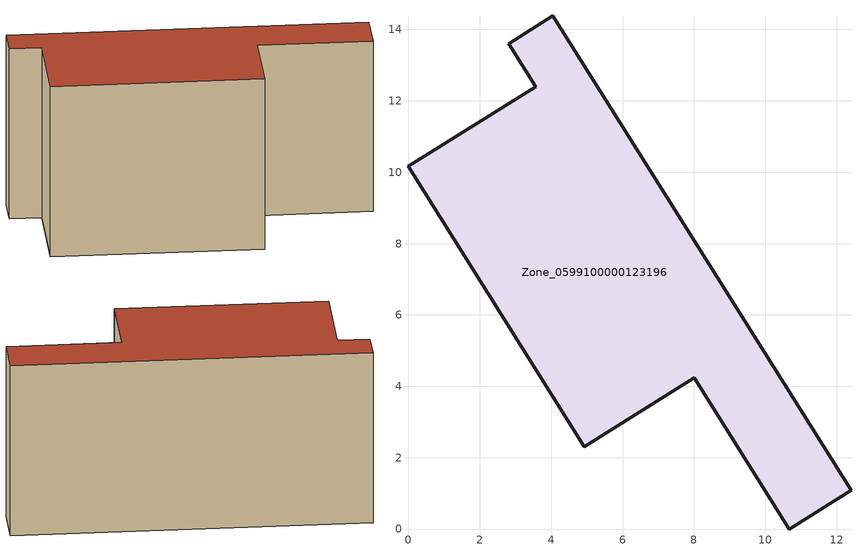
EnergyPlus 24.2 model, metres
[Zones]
Zone_0599100000123196
 floor ground (C_G): 8,4.24 4.93,2.3 0,10.16 3.56,12.4 2.81,13.6 4.04,14.38 12.4,1.09 10.67,0 z0
 wall outside (C_F): 3.56,12.4 0,10.16 4.93,2.3 8,4.24 10.67,0 12.4,1.09 4.04,14.38 2.81,13.6 3.56,12.4 z0:8.02
 roof outside (C_R): 8,4.24 10.67,0 12.4,1.09 4.04,14.38 2.81,13.6 3.56,12.4 0,10.16 4.93,2.3 z8.02
[BUILDING]
Pand.0599100000123196: North Axis=0; Terrain=City; Loads Convergence Tolerance Value=0.04; Temperature Convergence Tolerance Value=0.4; Solar Distribution=FullExterior; Maximum Number of Warmup Days=25; Minimum Number of Warmup Days=1
[Site:Location]
Rotterdam.The.Hague.AP_ZH_NLD Design_Conditions: Latitude=51.96; Longitude=4.45; Time Zone=1; Elevation=-4.5
[SITE:GROUNDTEMPERATURE:BUILDINGSURFACE]
18, 18, 18, 18, 18, 18, 18, 18, 18, 18, 18, 18
[MATERIAL] Thermal Absorptance=0.9; Solar Absorptance=0.7; Visible Absorptance=0.7
Name | Roughness | Thickness | Conductivity | Density | Specific Heat
G.TI.1975-1991 | MediumSmooth | 0.15 | 0.288461 | 540 | 1210
F.TI.1975-1991 | Rough | 0.3 | 0.230769 | 1920 | 840
R.TI.1975-1991 | MediumRough | 0.2 | 0.153846 | 1500 | 1000
[CONSTRUCTION]
C_G: G.TI.1975-1991
C_F: F.TI.1975-1991
C_R: R.TI.1975-1991
[ZONE]
Zone_0599100000123196: Type=1; Multiplier=1; Ceiling Height=Autocalculate; Volume=Autocalculate; Floor Area=autocalculate; Part of Total Floor Area=Yes
[ZONEINFILTRATION:DESIGNFLOWRATE]
Infil_Zone_0599100000123196: Zone or ZoneList or Space or SpaceList=Zone_0599100000123196; Schedule=AlwaysOn; Design Flow Rate Calculation Method=Flow/Area; Flow Rate per Floor Area=0.003; Constant Term Coefficient=1; Temperature Term Coefficient=0; Velocity Term Coefficient=0; Velocity Squared Term Coefficient=0
[HVACTEMPLATE:ZONE:IDEALLOADSAIRSYSTEM]
Zone_0599100000123196: Maximum Heating Supply Air Temperature=50; Minimum Cooling Supply Air Temperature=13; Maximum Heating Supply Air Humidity Ratio=0.0156; Minimum Cooling Supply Air Humidity Ratio=0.0077; Heating Limit=NoLimit; Cooling Limit=NoLimit; Dehumidification Control Type=ConstantSensibleHeatRatio; Cooling Sensible Heat Ratio=0.7; Dehumidification Setpoint=60; Humidification Control Type=None; Humidification Setpoint=30; Outdoor Air Method=None; Outdoor Air Flow Rate per Person=0.00944; Outdoor Air Flow Rate per Zone Floor Area=0; Outdoor Air Flow Rate per Zone=0; Demand Controlled Ventilation Type=None; Outdoor Air Economizer Type=NoEconomizer; Heat Recovery Type=None; Sensible Heat Recovery Effectiveness=0.7; Latent Heat Recovery Effectiveness=0.65
[ZONECONTROL:THERMOSTAT]
ThermostatControl_Zone_0599100000123196: Zone or ZoneList=Zone_0599100000123196; Control Type Schedule=DualSetpointControlType; Control 1=Thermostat_Zone_0599100000123196; Temperature Difference Between Cutout And Setpoint=0
[THERMOSTATSETPOINT:DUALSETPOINT]
Thermostat_Zone_0599100000123196: Heating Setpoint Temperature Schedule=HeatingSetpoint_Zone_0599100000123196; Cooling Setpoint Temperature Schedule=CoolingSetpoint_Zone_0599100000123196
[SCHEDULE:COMPACT]
HeatingSetpoint_Zone_0599100000123196: Through: 12/31, For: AllDays, Until: 24:00, 21
CoolingSetpoint_Zone_0599100000123196: Through: 12/31, For: AllDays, Until: 24:00, 24
DualSetpointControlType: Through: 12/31, For: AllDays, Until: 24:00, 4
AlwaysOn: Through: 12/31, For: AllDays, Until: 24:00, 1
